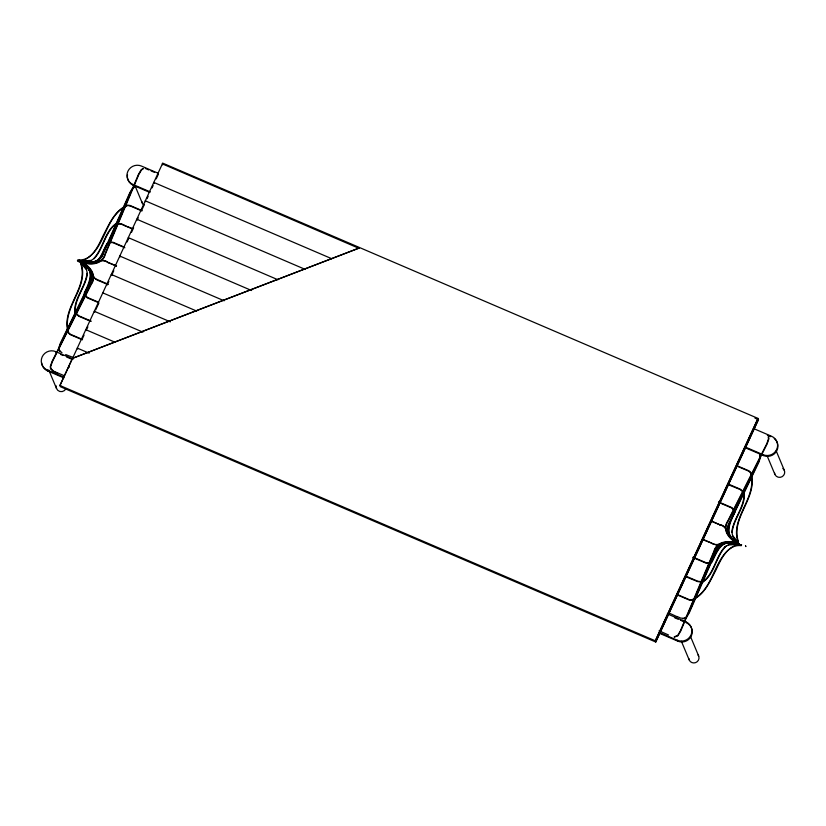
<?xml version="1.0" encoding="UTF-8"?>
<svg xmlns="http://www.w3.org/2000/svg" width="826" height="826" viewBox="0 0 826 826"><rect width="100%" height="100%" fill="white"/><g stroke="black" fill="none" stroke-linecap="round" stroke-linejoin="round"><path stroke-width="1.24" d="M77.541 260.985L77.479 260.283M741.593 544.654L741.449 545.243L729.182 542.31L716.762 545.139L702.627 539.636L702.781 539.037L702.575 539.667M65.667 354.55L72.843 357.348M677.01 616.671L668.771 612.892M659.086 630.796L668.544 634.987M736.214 541.939C723.122 535.558 729.657 521.836 734.469 512.409L734.19 510.437L731.619 507.938L718.444 502.311M125.149 225.591L121.505 223.856L116.518 223.237C104.757 230.857 103.477 248.172 93.885 258.393M82.91 263.525C91.531 266.364 91.108 279.116 99.574 281.036L107.886 284.598M116.383 266.189L108.103 262.503L116.538 265.817M57.066 373.094L53.318 371.493L50.572 368.799L50.262 366.63L51.986 361.571L90.829 284.361C97.602 275.017 88.454 265.063 79.977 261.625C88.847 264.206 98.057 275.172 91.201 284.526L52.368 361.716L50.675 366.661L50.954 368.633L53.535 371.153L64.345 375.758M98.346 302.12L87.546 297.505L84.964 294.996L84.675 293.013C91.954 278.682 95.289 268.884 78.078 261.346M768.593 436.644L768.903 438.812L767.168 443.861L728.264 520.917C721.356 530.333 730.917 540.194 739.053 543.735C730.039 540.751 721.119 530.137 727.902 520.762L766.786 443.717L768.49 438.782L768.201 436.809M719.456 502.962L719.787 502.218L719.529 502.91M745.093 447.279L745.166 447.455M753.477 429.334L753.56 428.962M143.228 168.845L141.514 169.96L138.84 174.493L105.429 254.005C102.723 265.26 88.32 265.869 80.339 261.336C88.816 265.043 102.269 265.012 105.067 253.84L138.479 174.317L141.215 169.691L143.094 168.463M674.274 637.176L677.95 635.762L680.686 631.136L714.17 551.758C716.762 540.235 731.382 540.958 738.96 544.282M682.73 618.87L686.427 617.497L689.235 612.892L715.719 552.326C718.579 540.854 732.579 541.815 740.602 544.995M132.728 187.936L129.909 192.499L103.271 252.704C100.349 264.155 86.358 263.091 78.346 259.942M737.401 544.117L733.034 543.787L728.418 544.613M87.019 273.385C85.512 287.211 73.091 299.363 75.011 313.106L78.821 316.255L90.881 321.417M87.411 273.416C85.883 287.169 73.731 299.239 75.352 312.878L79.038 315.924L91.036 321.046M731.784 532.099C733.302 518.325 745.434 506.235 743.813 492.575L740.127 489.519L727.974 484.563L728.284 483.809L728.119 484.366M732.177 532.12C733.664 518.274 746.085 506.101 744.143 492.337L740.333 489.188L728.284 484.026M108.175 262.503C100.865 256.194 91.655 266.375 83.56 261.656M125.087 225.766L132.356 228.492M677.072 616.495L680.748 618.096L684.403 618.313L686.138 617.208L688.874 612.716L715.357 552.16C718.403 540.968 731.939 540.669 740.654 544.943M82.714 263.855L87.959 267.51L94.143 278.186L108.041 284.227M77.613 260.397L77.747 260.231M659.995 631.57L660.191 631.446M711.165 521.092L711.093 520.917M677.083 594.555L677.268 594.266M736.555 465.781L736.709 465.761M702.781 539.254L711.072 542.816C716.854 548.227 728.119 538.934 735.646 543.229M719.446 524.634L711.279 520.845M719.518 524.613L711.124 521.227M162.67 164.88L162.577 163.083L757.969 418.4L758.485 419.629L655.782 642.019L60.381 386.702L59.875 385.474L72.378 358.391L358.887 248.151L72.378 358.391M162.309 164.002L60.288 384.916L60.649 385.794M82.435 338.619L84.035 335.16M86.802 329.161L87.886 326.828M95.723 309.853L98.913 302.946M107.256 284.887L108.867 281.387M111.562 275.564L113.792 270.732M127.07 241.966L128.67 238.518M131.468 232.457L133.616 227.79M138.231 217.806L137.168 220.108L136.796 219.231L277.939 279.746M141.948 209.752L144.374 204.487M147.069 198.663L148.143 196.34M152.046 187.894L153.109 185.592M156.217 178.86L158.427 174.079M655.782 642.019L655.266 640.78L757.969 418.4M685.611 576.414L685.745 575.867L685.446 576.6L697.66 581.587L702.637 582.206C714.407 574.566 715.667 557.24 725.259 546.988M724.97 546.719C715.45 556.941 714.077 574.008 702.596 581.814L697.774 581.215L685.776 576.073M94.164 258.652C103.694 248.461 105.078 231.404 116.569 223.619L121.381 224.228L132.201 228.864M81.072 262.833C89.043 266.189 95.341 276.029 89.538 284.175L60.701 343.42L59.08 348.365L59.389 350.338L62.002 352.795M694.274 557.447L693.954 558.19L694.294 557.457M726.632 545.625L725.104 546.864L728.491 544.83M134.752 187.13L133.017 188.214L130.271 192.675L103.632 252.87C101.319 261.233 91.831 264.444 84.118 261.801M732.621 535.857L731.96 532.068M81.681 261.367L90.715 260.758L94.04 258.569M82.91 260.551C106.42 250.588 103.787 215.555 127.648 205.529L129.899 205.819M736.286 544.964C712.776 554.896 715.378 589.919 691.517 599.903L689.276 599.624L677.279 594.483M86.534 269.575L87.236 273.365M728.532 544.984L737.37 544.375M90.602 260.397L81.764 260.995M674.295 636.774L677.65 635.483L680.325 630.971L713.798 551.603C716.7 540.38 730.236 539.936 739.012 544.045M90.808 262.462C101.278 262.317 102.486 250.133 107.215 243.34L109.084 242.101L113.007 242.255L123.859 246.902M90.829 262.864C101.412 262.74 102.827 250.557 107.514 243.608L109.218 242.483L112.883 242.648L124.881 247.779M79.079 259.932C92.347 260.562 98.531 245.146 103.395 235.152C109.259 223.939 114.99 210.103 127.596 205.137L129.992 205.447L142.041 210.589M741.366 545.666C727.427 543.9 720.726 560.028 715.791 570.332C709.916 581.545 704.165 595.36 691.568 600.306L689.163 599.996L677.124 594.865M83.612 261.863L88.444 262.431M83.519 262.255L88.413 262.823M733.282 543.105C720.602 539.357 715.997 553.131 711.661 561.856L709.947 562.971L706.282 562.795L693.097 557.158M733.22 543.498C720.644 539.781 716.338 553.606 711.96 562.134L710.081 563.353L706.158 563.187L692.942 557.54M83.436 262.018C91.634 266.746 100.183 256.865 108.082 262.637M162.237 163.827L359.186 248.43M754.933 418.101L758.485 419.629M157.704 173.037L141.432 166.057A10.273 9.995 -22.7 0 0 127.885 171.271A10.273 9.995 -22.7 0 0 132.934 184.466L133.296 185.344L149.568 192.324M754.2 428.818L771.639 436.293A10.273 9.995 -22.7 0 1 776.688 449.489A10.273 9.995 -22.7 0 1 763.131 454.703L745.702 447.227M145.283 168.432L148.773 169.929M151.096 170.92L154.586 172.417M767.354 435.178L770.844 436.675M331.711 258.693L153.801 182.412L154.173 183.289M132.934 184.466L150.363 191.942M744.907 447.609L763.503 455.58A10.273 9.995 -22.7 0 0 774.261 438.523M305.424 269.483L145.304 200.821L145.665 201.699M736.792 465.616L748.841 470.779L750.679 472.286C759.063 496.56 730.473 517.169 738.237 541.102M129.888 205.819L141.886 210.96M736.637 465.998L748.624 471.109L750.349 472.534C758.495 496.787 729.916 517.386 737.907 541.329M128.298 237.64L251.651 290.535M718.599 501.929L731.836 507.587L734.582 510.282L734.892 512.44C730.256 521.753 723.442 535.289 736.462 541.608M224.166 300.798L119.801 256.05L120.162 256.927M196.691 311.072L111.293 274.459L111.665 275.337M102.796 292.869L170.393 321.851M98.191 302.502L87.329 297.856L84.582 295.15L84.262 292.982C88.847 283.586 95.661 269.988 82.621 263.628M142.919 332.124L94.288 311.278L94.66 312.156M115.444 342.398L85.79 329.688L86.162 330.565M82.528 339.455L70.54 334.334L68.816 332.919C60.649 308.645 89.229 288.006 81.227 264.052M82.373 339.827L70.324 334.664L68.475 333.146C60.081 308.862 88.661 288.212 80.886 264.258M89.146 353.177L77.283 348.097L77.654 348.975M63.87 377.895L47.598 370.926L47.227 370.038A10.273 9.995 -22.7 0 1 42.178 356.853A10.273 9.995 -22.7 0 1 55.734 351.628L73.163 359.103M667.346 613.894L685.931 621.864L686.303 622.752A10.273 9.995 -22.7 0 1 691.352 635.937A10.273 9.995 -22.7 0 1 677.795 641.162L659.21 633.181M60.752 354.509L63.075 355.5M66.555 356.997L71.212 358.99M674.677 617.765L678.167 619.263M680.49 620.254L683.98 621.751M47.227 370.038L63.499 377.017M660.005 632.809L677.434 640.274L677.795 641.162M59.875 385.474L655.266 640.78M736.534 541.773C727.572 539.285 728.997 525.171 719.425 524.716C729.017 526.43 727.293 539.471 736.327 542.114M736.183 541.36C729.11 537.778 725.352 528.754 730.163 521.836L758.867 462.209L760.509 457.119L760.157 454.95M735.945 541.691C728.718 538.015 724.898 528.764 729.792 521.681L758.485 462.075L760.096 457.098L759.775 455.116M82.858 263.298L87.515 267.201L90.612 272.735M738.279 542.548L732.827 535.806M738.041 542.858L734.923 539.832L732.466 535.981M81.154 262.668L84.273 265.683L86.73 269.534M80.907 262.967L86.369 269.699M60.081 351.897L58.656 348.345L60.319 343.275L89.167 284.02L91.108 279.229L90.932 273.633M776.172 450.841L784.401 470.521M767.065 455.684L774.819 474.207M763.131 454.703L763.503 455.58M749.203 437.718L749.564 438.596M740.695 456.128L741.067 457.005M732.197 474.537L732.569 475.415M723.7 492.946L724.061 493.824M715.192 511.356L715.564 512.234M706.695 529.765L707.056 530.643M698.187 548.175L698.559 549.053M689.689 566.584L690.051 567.462M681.182 584.994L681.553 585.871M690.464 636.412L698.703 656.092M672.684 603.403L673.056 604.281M681.367 641.255L689.121 659.778M664.187 621.813L664.548 622.69M134.948 185.571L142.206 202.938M68.785 366.507L69.157 367.384M55.734 351.628L56.096 352.516M48.765 369.986L56.509 388.509M143.745 205.024A5.132 4.997 -22.7 0 1 141.907 201.668M133.296 185.344A10.273 9.995 -22.7 0 1 127.462 174.668M698.073 654.946A5.132 4.997 -22.7 0 1 695.698 662.597A5.132 4.997 -22.7 0 1 688.822 658.508M685.931 621.864A10.273 9.995 -22.7 0 1 690.99 635.06A10.273 9.995 -22.7 0 1 677.434 640.274M65.956 388.654A5.132 4.997 -22.7 0 1 56.261 385.928M47.598 370.926A10.273 9.995 -22.7 0 1 41.672 362.862M782.862 468.435A5.132 4.997 -22.7 0 1 782.005 476.747A5.132 4.997 -22.7 0 1 774.52 472.937M668.451 613.326L668.771 612.675L668.471 613.243M745.475 545.8L745.888 546.595L745.527 545.769M744.412 547.142L744.412 547.142M757.7 419.309L655.679 640.222L656.05 641.1L758.072 420.186L757.7 419.309"/></g></svg>
